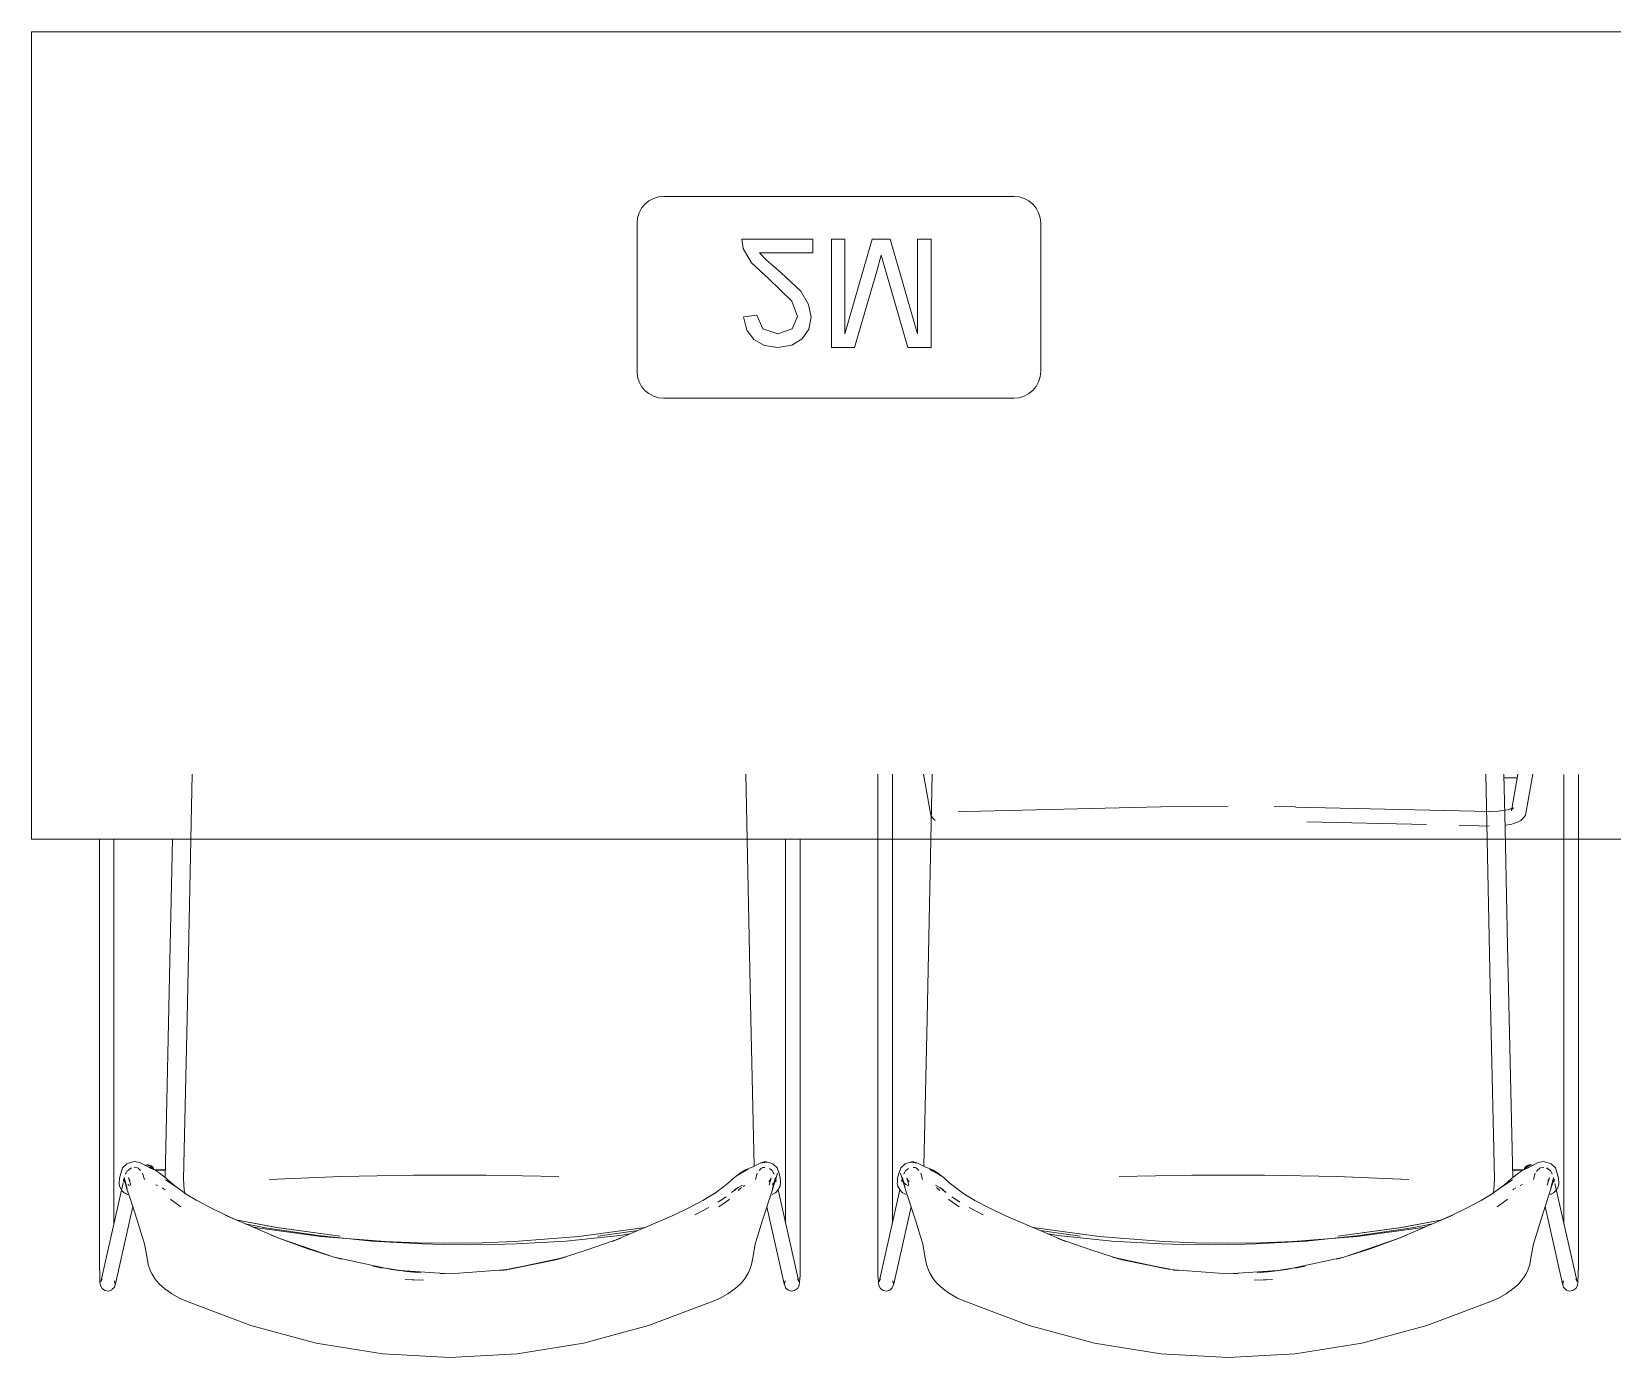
# Model space of a CAD drawing. Header units: millimetres. Extents: x 155927 to 326028, y -36033 to 97293.
# Drawn here: x 203602 to 204776, y 16946 to 17931 of the extents above; entities that cross this region are included whole.
import ezdxf

# ---------------------------------------------------------------- set-up
doc = ezdxf.new("R2010")
doc.units = ezdxf.units.MM
doc.header["$MEASUREMENT"] = 0
doc.layers.add('G-IMPT', color=8, linetype='CONTINUOUS', lineweight=9)
doc.layers.add('I-FURN', color=8, linetype='CONTINUOUS', lineweight=9)

msp = doc.modelspace()

# ---------------------------------------------------------------- linework, layer by layer
at = {"layer": 'G-IMPT'}
for p, q in [((203720.8, 17379.6), (203717.1, 17197.6)), ((204136, 17197.6), (204132.4, 17379.4)), ((204230.3, 17379.4), (204230.3, 17020.7)), ((204241.2, 17046.4), (204241.2, 17379.4)), ((204264.4, 17379.4), (204269.7, 17349.1)), ((204267, 17197.6), (204270.7, 17379.4)), ((204682.3, 17379.6), (204685.9, 17197.6)), ((204705.5, 17376.7), (204695.5, 17376.7)), ((204695.7, 17379.6), (204696.6, 17338.8)), ((204701.3, 17352.3), (204706, 17379.6)), ((204711.7, 17349.1), (204717.1, 17379.6)), ((204740.2, 17379.3), (204740.2, 17045.8)), ((204751.1, 17379.3), (204751.1, 17020.7)), ((204296.4, 17351.8), (204290, 17352)), ((204296.4, 17351.8), (204440.7, 17355.1)), ((204440.7, 17355.1), (204465.6, 17355.5)), ((204465.6, 17355.5), (204490.7, 17355.7)), ((204540.7, 17355.1), (204524.9, 17355.4)), ((204685, 17351.8), (204540.8, 17355)), ((204684.7, 17351.7), (204540.8, 17355)), ((204685, 17351.8), (204691.4, 17352)), ((204691.4, 17352), (204698.3, 17352.9)), ((204698.3, 17352.9), (204702.9, 17354.4)), ((204702.9, 17354.4), (204701, 17353)), ((204702.2, 17354.3), (204701, 17353)), ((204701.3, 17352.3), (204702.2, 17354.3)), ((204271.1, 17347), (204269.7, 17349.1)), ((204273.1, 17345), (204271.1, 17347)), ((204638.1, 17342), (204549.2, 17344)), ((204684.6, 17340.9), (204662.5, 17341.5)), ((204696.5, 17341.7), (204700.7, 17342.2)), ((204696.6, 17338.8), (204698.4, 17252.2)), ((204700.7, 17342.2), (204706.2, 17344)), ((204706.2, 17344), (204708.3, 17345)), ((204710.3, 17347), (204708.3, 17345)), ((204711.7, 17349.1), (204710.3, 17347)), ((203652, 17331.2), (203652, 17020.7)), ((203662.8, 17331.2), (203662.8, 17045.8)), ((203706.3, 17331.2), (203704.6, 17252.2)), ((204161.9, 17045.8), (204161.9, 17331.2)), ((204172.8, 17331.2), (204172.8, 17020.7)), ((203700.8, 17079.3), (203704.6, 17252.2)), ((204702.3, 17079.3), (204698.4, 17252.2)), ((203714.5, 17078.8), (203717.1, 17197.6)), ((204138.5, 17088.2), (204136, 17197.6)), ((204264.6, 17088.2), (204267, 17197.6)), ((204688.6, 17078.8), (204685.9, 17197.6)), ((203666.8, 17079.4), (203667.8, 17082.7)), ((203669.2, 17086.9), (203667.8, 17082.7)), ((203669.2, 17086.9), (203672.4, 17090)), ((203671.4, 17082.2), (203672.2, 17083.9)), ((203671.8, 17082.7), (203672.2, 17083.9)), ((203672.4, 17090), (203673.7, 17090.5)), ((203675.2, 17086.7), (203672.5, 17084.5)), ((203673.7, 17090.5), (203677.9, 17091.7)), ((203674.1, 17085.7), (203675.7, 17086.9)), ((203674.1, 17085.7), (203674.7, 17086.1)), ((203675.7, 17086.9), (203674.7, 17086.1)), ((203677.7, 17087.4), (203678.3, 17087.3)), ((203682, 17090.8), (203677.9, 17091.7)), ((203680.2, 17086.9), (203678.3, 17087.3)), ((203680.8, 17086.6), (203680.2, 17086.9)), ((203680.8, 17086.6), (203682.6, 17084.9)), ((203682, 17090.8), (203690.4, 17086.4)), ((203684, 17083), (203685.4, 17078.2)), ((203693.3, 17085.2), (203688.4, 17087.4)), ((203688.4, 17087.4), (203690.4, 17086.4)), ((203701, 17085.7), (203692.9, 17085.4)), ((203693.3, 17085.2), (203696.4, 17083.3)), ((203693.6, 17085), (203701, 17085.3)), ((203693.7, 17085), (203699.9, 17085.3)), ((203696.4, 17083.3), (203701.8, 17079)), ((203778.2, 17078.3), (203831.4, 17080.4)), ((203885.3, 17081.4), (203831.4, 17080.4)), ((203885.3, 17081.4), (203939.4, 17081.4)), ((203993.3, 17080.4), (203939.4, 17081.4)), ((204128.4, 17083.3), (204122.9, 17079)), ((204126, 17081.2), (204134.3, 17086)), ((204129.6, 17083.5), (204126, 17081.2)), ((204131.5, 17085.2), (204128.4, 17083.3)), ((204129.6, 17083.5), (204134.3, 17086)), ((204131.5, 17085.2), (204137.5, 17087.7)), ((204143.5, 17090.7), (204137.5, 17087.7)), ((204140.7, 17083.1), (204139.4, 17078.2)), ((204143.9, 17086.6), (204142.3, 17085.1)), ((204146.8, 17091.7), (204143.1, 17090.4)), ((204148.2, 17091.2), (204143.1, 17090.4)), ((204148.2, 17091.2), (204143.5, 17090.7)), ((204143.9, 17086.6), (204144.9, 17087.1)), ((204146.5, 17087.3), (204144.9, 17087.1)), ((204146.8, 17091.7), (204151, 17090.5)), ((204150, 17086.5), (204152.3, 17084.5)), ((204151, 17090.5), (204152.3, 17090)), ((204152.3, 17090), (204155.6, 17086.9)), ((204153, 17082.7), (204152.5, 17083.9)), ((204152.5, 17083.9), (204153.3, 17082.3)), ((204155.8, 17083), (204153.4, 17075.1)), ((204155.8, 17083), (204154.1, 17077.4)), ((204157, 17082.7), (204155.6, 17086.9)), ((204157, 17082.7), (204157.9, 17079.4)), ((204246.1, 17082.7), (204245.1, 17079.4)), ((204246.1, 17082.7), (204247.5, 17086.9)), ((204247.3, 17083), (204248.9, 17077.4)), ((204247.3, 17083), (204249.7, 17075.1)), ((204250.7, 17090), (204247.5, 17086.9)), ((204250.6, 17083.9), (204249.8, 17082.3)), ((204250.1, 17082.7), (204250.6, 17083.9)), ((204252.1, 17090.5), (204250.7, 17090)), ((204253.1, 17086.5), (204250.8, 17084.5)), ((204256.3, 17091.7), (204252.1, 17090.5)), ((204254.9, 17091.2), (204259.9, 17090.4)), ((204254.9, 17091.2), (204259.5, 17090.7)), ((204256.3, 17091.7), (204259.9, 17090.4)), ((204256.6, 17087.3), (204258.2, 17087.1)), ((204259.1, 17086.6), (204258.2, 17087.1)), ((204259.1, 17086.6), (204260.8, 17085.1)), ((204259.5, 17090.7), (204265.5, 17087.7)), ((204262.3, 17083.1), (204263.7, 17078.2)), ((204271.6, 17085.2), (204265.5, 17087.7)), ((204273.4, 17083.5), (204268.8, 17086)), ((204271.4, 17084.5), (204268.8, 17086)), ((204271.6, 17085.2), (204274.7, 17083.3)), ((204277.1, 17081.2), (204271.7, 17084.3)), ((204273.4, 17083.5), (204277.1, 17081.2)), ((204274.7, 17083.3), (204280.1, 17079)), ((204409.8, 17080.4), (204463.7, 17081.4)), ((204517.7, 17081.4), (204463.7, 17081.4)), ((204517.7, 17081.4), (204571.6, 17080.4)), ((204624.9, 17078.3), (204571.6, 17080.4)), ((204706.7, 17083.3), (204701.3, 17079)), ((204702.1, 17085.7), (204710.2, 17085.4)), ((204709.4, 17085), (204702.1, 17085.3)), ((204709.4, 17085), (204703.2, 17085.3)), ((204709.8, 17085.2), (204706.7, 17083.3)), ((204709.8, 17085.2), (204714.6, 17087.4)), ((204721.1, 17090.8), (204712.6, 17086.4)), ((204714.6, 17087.4), (204712.6, 17086.4)), ((204719, 17083), (204717.7, 17078.2)), ((204720, 17084.3), (204720.4, 17084.9)), ((204722.3, 17086.6), (204720.4, 17084.9)), ((204721.1, 17090.8), (204725.1, 17091.7)), ((204722.3, 17086.6), (204722.8, 17086.9)), ((204722.8, 17086.9), (204724.8, 17087.3)), ((204725.4, 17087.4), (204724.8, 17087.3)), ((204729.4, 17090.5), (204725.1, 17091.7)), ((204728.9, 17085.7), (204727.3, 17086.9)), ((204727.3, 17086.9), (204728.4, 17086.1)), ((204727.9, 17086.7), (204730.5, 17084.5)), ((204728.9, 17085.7), (204728.4, 17086.1)), ((204730.7, 17090), (204729.4, 17090.5)), ((204733.9, 17086.9), (204730.7, 17090)), ((204731.3, 17082.7), (204730.8, 17083.9)), ((204731.6, 17082.2), (204730.8, 17083.9)), ((204733.9, 17086.9), (204735.3, 17082.7)), ((204736.3, 17079.4), (204735.3, 17082.7)), ((203669.6, 17075.9), (203653, 17002.3)), ((203666.8, 17079.4), (203666.6, 17075.4)), ((203666.9, 17073.7), (203666.6, 17075.4)), ((203666.9, 17073.7), (203666.9, 17073.4)), ((203666.9, 17073.4), (203668.3, 17070.5)), ((203668.5, 17070.3), (203668.3, 17070.5)), ((203668.5, 17070.3), (203670.4, 17068.4)), ((203670.2, 17078.7), (203669.8, 17076.7)), ((203671.4, 17075.1), (203669.8, 17078.3)), ((203671.1, 17076.2), (203669.8, 17078.3)), ((203672.2, 17072.2), (203670.4, 17079.7)), ((203670.4, 17079.7), (203672.5, 17071.6)), ((203672.9, 17067.2), (203670.4, 17068.4)), ((203670.6, 17068.3), (203670.4, 17068.4)), ((203673, 17067.2), (203670.4, 17068.4)), ((203671.4, 17075.1), (203670.6, 17077.4)), ((203670.6, 17077.4), (203672.5, 17071.6)), ((203670.6, 17068.3), (203673, 17067.2)), ((203671.1, 17076.2), (203671.5, 17075.9)), ((203672.2, 17072.2), (203676, 17060.5)), ((203674.4, 17073.8), (203673, 17074.6)), ((203673.6, 17079.7), (203674.6, 17077.6)), ((203673.6, 17079.7), (203675.2, 17074.1)), ((203674.9, 17077.3), (203673.8, 17078.4)), ((203673.8, 17078.4), (203674.6, 17077.6)), ((203674.9, 17077.3), (203674.2, 17077.9)), ((203695.4, 17073.8), (203694, 17074.4)), ((203698.6, 17072.1), (203700.2, 17071)), ((203700.8, 17070.7), (203700.2, 17071)), ((203701, 17078.1), (203708.7, 17073)), ((203701, 17078.1), (203709.2, 17072.5)), ((203705, 17076), (203701.8, 17079)), ((203705, 17076), (203709.2, 17072.5)), ((203708.7, 17073), (203716.1, 17067.6)), ((203714.9, 17070.4), (203714.5, 17078.8)), ((203715.6, 17067.5), (203714.9, 17070.4)), ((204116, 17073), (204108.7, 17067.6)), ((204116, 17073), (204119.7, 17076)), ((204122.9, 17079), (204119.7, 17076)), ((204124.9, 17070.8), (204121.8, 17068.7)), ((204122.4, 17069.1), (204121.8, 17068.7)), ((204122.4, 17069.1), (204124.9, 17070.8)), ((204126.7, 17072.4), (204124, 17070.7)), ((204124.5, 17071), (204124, 17070.7)), ((204126.7, 17072.4), (204124.5, 17071)), ((204129.9, 17074), (204126.1, 17072.1)), ((204126.7, 17072.4), (204126.1, 17072.1)), ((204129.1, 17072.3), (204126.6, 17070.2)), ((204126.7, 17072.4), (204129.9, 17074)), ((204130.3, 17073.2), (204131.5, 17073.9)), ((204144.8, 17048), (204151.6, 17069.1)), ((204150.9, 17078.4), (204149.4, 17076.9)), ((204149.4, 17076.9), (204150.5, 17077.8)), ((204151.1, 17079.6), (204149.6, 17074.1)), ((204151.1, 17079.6), (204149.9, 17077.2)), ((204150.9, 17078.4), (204149.9, 17077.2)), ((204154.1, 17077.4), (204151.6, 17069.1)), ((204153.6, 17076.2), (204151.8, 17074.6)), ((204151.9, 17067.2), (204154.1, 17068.3)), ((204154.3, 17079.7), (204152.2, 17071.6)), ((204152.2, 17071.6), (204152.6, 17072.8)), ((204154.3, 17079.7), (204152.6, 17072.8)), ((204154.9, 17078.3), (204153.4, 17075.1)), ((204154.9, 17078.3), (204153.6, 17076.2)), ((204154.1, 17068.3), (204154.3, 17068.4)), ((204156.4, 17070.5), (204154.3, 17068.4)), ((204154.9, 17076.7), (204154.5, 17078.6)), ((204154.6, 17068.7), (204156.4, 17070.5)), ((204154.6, 17068.7), (204156.2, 17070.3)), ((204157.9, 17073.7), (204156.2, 17070.3)), ((204156.2, 17070.3), (204157.8, 17073.4)), ((204156.2, 17070.3), (204156.4, 17070.5)), ((204171.7, 17002.3), (204156.3, 17070.5)), ((204157.9, 17073.7), (204156.4, 17070.5)), ((204157.9, 17073.7), (204157.8, 17073.4)), ((204157.9, 17079.4), (204158.1, 17076.7)), ((204157.9, 17073.7), (204158.2, 17075.4)), ((204158.1, 17076.7), (204158.2, 17075.4)), ((204231.4, 17002.3), (204246.7, 17070.5)), ((204245, 17076.7), (204244.9, 17075.4)), ((204245.2, 17073.7), (204244.9, 17075.4)), ((204245.1, 17079.4), (204245, 17076.7)), ((204245.2, 17073.7), (204246.9, 17070.3)), ((204245.2, 17073.7), (204245.3, 17073.4)), ((204245.2, 17073.7), (204246.7, 17070.5)), ((204246.9, 17070.3), (204245.3, 17073.4)), ((204248.5, 17068.7), (204246.7, 17070.5)), ((204246.9, 17070.3), (204246.7, 17070.5)), ((204246.7, 17070.5), (204248.8, 17068.4)), ((204248.5, 17068.7), (204246.9, 17070.3)), ((204248.1, 17076.7), (204248.6, 17078.6)), ((204248.2, 17078.3), (204249.5, 17076.2)), ((204248.2, 17078.3), (204249.7, 17075.1)), ((204248.8, 17079.7), (204250.8, 17071.6)), ((204248.8, 17079.7), (204250.5, 17072.8)), ((204249, 17068.3), (204248.8, 17068.4)), ((204248.9, 17077.4), (204251.5, 17069.1)), ((204251.2, 17067.2), (204249, 17068.3)), ((204249.5, 17076.2), (204251.3, 17074.6)), ((204250.8, 17071.6), (204250.5, 17072.8)), ((204253.1, 17073.6), (204251.3, 17074.6)), ((204258.3, 17048), (204251.5, 17069.1)), ((204252, 17079.6), (204253.2, 17077.2)), ((204252, 17079.6), (204253.5, 17074.1)), ((204252.2, 17078.4), (204253.2, 17077.2)), ((204252.2, 17078.4), (204253.6, 17076.9)), ((204253.6, 17076.9), (204252.6, 17077.8)), ((204276.4, 17072.4), (204273.2, 17074)), ((204273.2, 17074), (204276.9, 17072.1)), ((204274, 17072.3), (204276.4, 17070.2)), ((204276.4, 17072.4), (204276.9, 17072.1)), ((204276.4, 17072.4), (204278.5, 17071)), ((204276.4, 17072.4), (204279.1, 17070.7)), ((204280.7, 17069.1), (204278.2, 17070.8)), ((204278.2, 17070.8), (204281.3, 17068.7)), ((204278.5, 17071), (204279.1, 17070.7)), ((204280.1, 17079), (204283.3, 17076)), ((204280.7, 17069.1), (204281.3, 17068.7)), ((204287.1, 17073), (204283.3, 17076)), ((204287.1, 17073), (204294.4, 17067.6)), ((204694.3, 17073), (204687, 17067.6)), ((204687.5, 17067.5), (204688.2, 17070.4)), ((204688.2, 17070.4), (204688.6, 17078.8)), ((204702.1, 17078.1), (204693.8, 17072.5)), ((204698.1, 17076), (204693.8, 17072.5)), ((204702.1, 17078.1), (204694.3, 17073)), ((204698.1, 17076), (204701.3, 17079)), ((204702.3, 17070.7), (204702.9, 17071)), ((204704.5, 17072.1), (204702.9, 17071)), ((204707.7, 17073.8), (204709.6, 17074.6)), ((204730.9, 17072.2), (204727, 17060.5)), ((204729.5, 17079.7), (204727.9, 17074.1)), ((204728.2, 17077.3), (204729.2, 17078.4)), ((204728.2, 17077.3), (204728.9, 17077.9)), ((204729.5, 17079.7), (204728.5, 17077.6)), ((204729.2, 17078.4), (204728.5, 17077.6)), ((204730.1, 17067.2), (204732.6, 17068.4)), ((204732.4, 17068.3), (204730.1, 17067.2)), ((204730.2, 17067.2), (204732.6, 17068.4)), ((204732.6, 17079.7), (204730.6, 17071.6)), ((204732.5, 17077.4), (204730.6, 17071.6)), ((204730.9, 17072.2), (204732.6, 17079.7)), ((204731.7, 17075.1), (204733.2, 17078.3)), ((204731.7, 17075.1), (204732.5, 17077.4)), ((204731.9, 17076.2), (204733.2, 17078.3)), ((204732.4, 17068.3), (204732.6, 17068.4)), ((204734.5, 17070.3), (204732.6, 17068.4)), ((204732.8, 17078.7), (204733.3, 17076.7)), ((204733.6, 17075.3), (204750, 17002.3)), ((204734.5, 17070.3), (204734.7, 17070.5)), ((204736.2, 17073.4), (204734.7, 17070.5)), ((204736.2, 17073.7), (204736.5, 17075.4)), ((204736.2, 17073.7), (204736.2, 17073.4)), ((204736.3, 17079.4), (204736.5, 17075.4)), ((203663.9, 17000.7), (203676.8, 17058.3)), ((203672.9, 17067.2), (203673, 17067.2)), ((203676, 17060.5), (203679.9, 17048)), ((203704.7, 17063.7), (203705.2, 17063.3)), ((203705.2, 17063.3), (203712.5, 17058)), ((203724.3, 17062.7), (203715.3, 17068.1)), ((203716.1, 17067.6), (203715.3, 17068.1)), ((203734.7, 17057.2), (203724.3, 17062.7)), ((203734.7, 17057.2), (203745.3, 17052)), ((204079.4, 17052), (204090, 17057.2)), ((204090, 17057.2), (204100.4, 17062.7)), ((204104.8, 17057.5), (204094.4, 17052)), ((204094.4, 17052), (204103.8, 17057)), ((204109.4, 17068.1), (204100.4, 17062.7)), ((204104.8, 17057.5), (204103.8, 17057)), ((204109.4, 17068.1), (204108.7, 17067.6)), ((204117.6, 17065.5), (204111.6, 17061.5)), ((204111.6, 17061.5), (204113.6, 17062.8)), ((204112.3, 17058), (204119.6, 17063.3)), ((204117.6, 17065.5), (204113.6, 17062.8)), ((204120.1, 17063.7), (204119.6, 17063.3)), ((204148, 17058.1), (204160.8, 17000.7)), ((204151.9, 17067.2), (204151.8, 17067.2)), ((204255.1, 17058.1), (204242.2, 17000.7)), ((204251.2, 17067.2), (204251.3, 17067.2)), ((204283, 17063.7), (204283.5, 17063.3)), ((204290.8, 17058), (204283.5, 17063.3)), ((204285.5, 17065.5), (204291.4, 17061.5)), ((204285.5, 17065.5), (204289.5, 17062.8)), ((204291.4, 17061.5), (204289.5, 17062.8)), ((204293.7, 17068.1), (204294.4, 17067.6)), ((204293.7, 17068.1), (204302.6, 17062.7)), ((204298.3, 17057.5), (204308.7, 17052)), ((204298.3, 17057.5), (204299.2, 17057)), ((204308.7, 17052), (204299.2, 17057)), ((204313.1, 17057.2), (204302.6, 17062.7)), ((204323.7, 17052), (204313.1, 17057.2)), ((204668.3, 17057.2), (204657.7, 17052)), ((204668.3, 17057.2), (204678.8, 17062.7)), ((204678.8, 17062.7), (204687.7, 17068.1)), ((204687, 17067.6), (204687.7, 17068.1)), ((204697.9, 17063.3), (204690.6, 17058)), ((204698.4, 17063.7), (204697.9, 17063.3)), ((204727, 17060.5), (204723.2, 17048)), ((204739.2, 17000.7), (204726.3, 17058.3)), ((204730.2, 17067.2), (204730.1, 17067.2)), ((203679.9, 17048), (203683.8, 17036)), ((203754.7, 17047.8), (203745.3, 17052)), ((203754.7, 17047.8), (203745.3, 17051.9)), ((203785.3, 17034.7), (203745.3, 17051.9)), ((203783.7, 17042.6), (203753.4, 17048.4)), ((203753.4, 17048.4), (203783.5, 17042.7)), ((203775.5, 17042.5), (203760.4, 17045.4)), ((204079.4, 17052), (204033, 17032.1)), ((204141, 17036), (204144.8, 17048)), ((204262.1, 17036), (204258.3, 17048)), ((204323.7, 17052), (204370.1, 17032.1)), ((204617.8, 17034.7), (204657.8, 17051.9)), ((204619.4, 17042.6), (204649.7, 17048.4)), ((204649.7, 17048.4), (204619.5, 17042.7)), ((204627.6, 17042.5), (204642.7, 17045.4)), ((204648.4, 17047.8), (204657.7, 17052)), ((204648.4, 17047.8), (204657.8, 17051.9)), ((204723.2, 17048), (204719.3, 17036)), ((203685.5, 17030.4), (203683.8, 17036)), ((203769.1, 17042.4), (203765.9, 17043)), ((203816.4, 17036), (203769.1, 17042.4)), ((203775.5, 17042.5), (203814.6, 17036.6)), ((203779.5, 17036.9), (203785.3, 17034.7)), ((203779.5, 17036.9), (203785.3, 17034.7)), ((203830.8, 17036.2), (203783.5, 17042.7)), ((203783.7, 17042.6), (203830.8, 17036.2)), ((203785.3, 17034.7), (203826.5, 17020.6)), ((203785.3, 17034.7), (203806.8, 17026.7)), ((203785.3, 17034.7), (203806.8, 17026.7)), ((203814.6, 17036.6), (203854.4, 17032.5)), ((203864.2, 17032.2), (203816.4, 17036)), ((204008.3, 17036), (203960.5, 17032.2)), ((203998.8, 17032.5), (204038.6, 17036.6)), ((204008.3, 17036), (204055.6, 17042.4)), ((204014.4, 17026.1), (204039.4, 17034.7)), ((204052, 17040.3), (204022.4, 17036.2)), ((204052, 17040.3), (204022.4, 17036.2)), ((204039.4, 17034.7), (204033, 17032.1)), ((204046.2, 17037.8), (204038.6, 17036.6)), ((204055.6, 17042.4), (204058.2, 17042.9)), ((204139.3, 17030.4), (204141, 17036)), ((204263.8, 17030.4), (204262.1, 17036)), ((204347.5, 17042.4), (204344.8, 17042.9)), ((204394.8, 17036), (204347.5, 17042.4)), ((204351, 17040.3), (204380.7, 17036.2)), ((204351.1, 17040.3), (204380.7, 17036.2)), ((204356.9, 17037.8), (204364.5, 17036.6)), ((204388.7, 17026.1), (204363.6, 17034.7)), ((204363.6, 17034.7), (204370.1, 17032.1)), ((204404.3, 17032.5), (204364.5, 17036.6)), ((204394.8, 17036), (204442.6, 17032.2)), ((204538.8, 17032.2), (204586.6, 17036)), ((204588.4, 17036.6), (204548.7, 17032.5)), ((204572.3, 17036.2), (204619.5, 17042.7)), ((204619.4, 17042.6), (204572.3, 17036.2)), ((204617.8, 17034.7), (204576.6, 17020.6)), ((204586.6, 17036), (204633.9, 17042.4)), ((204627.6, 17042.5), (204588.4, 17036.6)), ((204617.8, 17034.7), (204596.3, 17026.7)), ((204617.8, 17034.7), (204596.3, 17026.7)), ((204623.5, 17036.9), (204617.8, 17034.7)), ((204623.5, 17036.9), (204617.8, 17034.7)), ((204633.9, 17042.4), (204637.1, 17043)), ((204717.6, 17030.4), (204719.3, 17036)), ((203687.1, 17021.2), (203685.5, 17030.4)), ((203826.5, 17020.6), (203806.8, 17026.7)), ((203806.8, 17026.7), (203826.5, 17020.7)), ((203854.4, 17032.5), (203891.5, 17030.4)), ((203864.2, 17032.2), (203888.3, 17031.2)), ((203888.3, 17031.2), (203912.4, 17030.9)), ((203891.5, 17030.4), (203907.7, 17030.1)), ((203907.7, 17030.1), (203926.6, 17029.7)), ((203912.4, 17030.9), (203936.5, 17031.3)), ((203945.4, 17030.1), (203926.6, 17029.7)), ((203960.5, 17032.2), (203936.5, 17031.3)), ((203945.4, 17030.1), (203961.7, 17030.4)), ((203998.8, 17032.5), (203961.7, 17030.4)), ((204014.4, 17026.1), (203998.2, 17020.9)), ((204139.3, 17030.4), (204137.7, 17021.2)), ((204263.8, 17030.4), (204265.4, 17021.2)), ((204388.7, 17026.1), (204404.9, 17020.9)), ((204404.3, 17032.5), (204441.3, 17030.4)), ((204457.6, 17030.1), (204441.3, 17030.4)), ((204442.6, 17032.2), (204466.6, 17031.3)), ((204457.6, 17030.1), (204476.5, 17029.7)), ((204490.7, 17030.9), (204466.6, 17031.3)), ((204495.3, 17030.1), (204476.5, 17029.7)), ((204514.8, 17031.2), (204490.7, 17030.9)), ((204511.6, 17030.4), (204495.3, 17030.1)), ((204548.7, 17032.5), (204511.6, 17030.4)), ((204538.8, 17032.2), (204514.8, 17031.2)), ((204576.6, 17020.6), (204596.3, 17026.7)), ((204596.3, 17026.7), (204576.6, 17020.7)), ((204716, 17021.2), (204717.6, 17030.4)), ((203652, 17014.5), (203652, 17020.7)), ((203652, 17014.5), (203652.2, 17007.3)), ((203687.1, 17021.2), (203688.2, 17015.1)), ((203690, 17010.2), (203688.2, 17015.1)), ((203690, 17010.2), (203691.2, 17007.9)), ((203831.7, 17019.2), (203826.5, 17020.7)), ((203869, 17011.3), (203826.5, 17020.6)), ((203826.5, 17020.6), (203831.7, 17019.2)), ((203855.2, 17013.8), (203862.4, 17012.5)), ((203855.2, 17013.8), (203869.3, 17011.7)), ((203869, 17011.3), (203890.6, 17008.9)), ((203869, 17011.3), (203880.3, 17010)), ((203869.3, 17011.7), (203880.3, 17010)), ((203912.4, 17008.3), (203875.4, 17010.6)), ((203875.4, 17010.6), (203880.3, 17010)), ((203890.6, 17008.9), (203880.3, 17010)), ((203949.3, 17010.8), (203912.4, 17008.3)), ((203949.3, 17010.6), (203955.7, 17011.7)), ((203949.3, 17010.8), (203954.7, 17011.2)), ((203949.3, 17010.6), (203952.8, 17011)), ((203955.7, 17011.7), (203991.2, 17018.7)), ((203998.3, 17020.6), (203955.8, 17011.3)), ((203991.2, 17018.7), (203955.8, 17011.3)), ((203991.2, 17018.7), (203998.2, 17020.9)), ((203998.3, 17020.6), (203991.2, 17018.7)), ((204131.8, 17004.9), (204134.8, 17010.2)), ((204133.6, 17007.9), (204134.8, 17010.2)), ((204134.2, 17009.2), (204134.8, 17010.2)), ((204136.6, 17015.1), (204134.8, 17010.2)), ((204137.7, 17021.2), (204136.6, 17015.1)), ((204172.6, 17007.3), (204172.7, 17014.5)), ((204172.8, 17020.7), (204172.7, 17014.5)), ((204230.3, 17020.7), (204230.3, 17014.5)), ((204230.5, 17007.3), (204230.3, 17014.5)), ((204265.4, 17021.2), (204266.5, 17015.1)), ((204266.5, 17015.1), (204268.3, 17010.2)), ((204268.9, 17009.2), (204268.3, 17010.2)), ((204271.3, 17004.9), (204268.3, 17010.2)), ((204269.5, 17007.9), (204268.3, 17010.2)), ((204404.8, 17020.6), (204411.9, 17018.7)), ((204404.8, 17020.6), (204447.3, 17011.3)), ((204411.9, 17018.7), (204404.9, 17020.9)), ((204447.4, 17011.7), (204411.9, 17018.7)), ((204411.9, 17018.7), (204447.3, 17011.3)), ((204453.8, 17010.6), (204447.4, 17011.7)), ((204453.8, 17010.8), (204449.6, 17011.1)), ((204453.8, 17010.6), (204450.3, 17011)), ((204453.8, 17010.8), (204490.7, 17008.3)), ((204490.7, 17008.3), (204527.7, 17010.6)), ((204534.1, 17011.3), (204512.5, 17008.9)), ((204512.5, 17008.9), (204522.7, 17010)), ((204533.8, 17011.7), (204522.7, 17010)), ((204534.1, 17011.3), (204522.7, 17010)), ((204527.7, 17010.6), (204522.7, 17010)), ((204547.9, 17013.8), (204533.8, 17011.7)), ((204534.1, 17011.3), (204576.6, 17020.6)), ((204547.9, 17013.8), (204540.7, 17012.5)), ((204571.4, 17019.2), (204576.6, 17020.7)), ((204576.6, 17020.6), (204571.4, 17019.2)), ((204713.1, 17010.2), (204711.9, 17007.9)), ((204713.1, 17010.2), (204714.9, 17015.1)), ((204716, 17021.2), (204714.9, 17015.1)), ((204751.1, 17014.5), (204750.9, 17007.3)), ((204751.1, 17014.5), (204751.1, 17020.7)), ((203652.2, 17007.3), (203652.4, 17002)), ((203652.4, 17002), (203652.8, 16999.6)), ((203652.8, 16999.6), (203654, 16997.3)), ((203653, 17002.3), (203654.1, 17004.5)), ((203653.9, 17004.2), (203654.1, 17004.5)), ((203661.3, 16996.5), (203663.1, 16998.2)), ((203663.1, 16998.2), (203662.8, 16997.9)), ((203663.9, 17000.7), (203663.1, 16998.2)), ((203663.2, 17003.1), (203663.6, 17000.5)), ((203663.3, 17002.8), (203663.6, 17000.5)), ((203692.7, 17005.4), (203691.2, 17007.9)), ((203693, 17004.9), (203692.7, 17005.4)), ((203693, 17004.9), (203694.5, 17003)), ((203694.5, 17003), (203696.7, 17000.5)), ((203696.7, 17000.5), (203698.5, 16998.7)), ((203700.6, 16997), (203698.5, 16998.7)), ((203889.5, 17003.6), (203879.3, 17004.1)), ((203879.3, 17004.1), (203892.9, 17003.4)), ((203912.4, 17008.3), (203904.9, 17008.4)), ((203912.4, 17008.3), (203904.9, 17008.4)), ((204124.1, 16997), (204126.2, 16998.7)), ((204128, 17000.5), (204126.2, 16998.7)), ((204128, 17000.5), (204128.5, 17001.1)), ((204130.3, 17003), (204128.5, 17001.1)), ((204131.8, 17004.9), (204130.3, 17003)), ((204134.2, 17009.2), (204131.8, 17004.9)), ((204131.8, 17004.9), (204132, 17005.4)), ((204132, 17005.4), (204133.6, 17007.9)), ((204160.8, 17000.7), (204161.7, 16998.2)), ((204161.6, 17003.1), (204161.1, 17000.5)), ((204161.4, 17002.8), (204161.1, 17000.5)), ((204161.7, 16998.2), (204161.9, 16997.9)), ((204163.8, 16996.1), (204161.9, 16997.9)), ((204171.7, 17002.3), (204170.7, 17004.4)), ((204170.7, 17004.4), (204170.9, 17004.2)), ((204172, 16999.6), (204170.7, 16997.3)), ((204172, 16999.6), (204172.3, 17002)), ((204172.3, 17002), (204172.6, 17007.3)), ((204230.8, 17002), (204230.5, 17007.3)), ((204231.1, 16999.6), (204230.8, 17002)), ((204231.1, 16999.6), (204232.3, 16997.3)), ((204231.4, 17002.3), (204232.4, 17004.4)), ((204232.4, 17004.4), (204232.2, 17004.2)), ((204239.3, 16996.1), (204241.1, 16997.9)), ((204241.4, 16998.2), (204241.1, 16997.9)), ((204242.2, 17000.7), (204241.4, 16998.2)), ((204241.5, 17003.1), (204242, 17000.5)), ((204241.6, 17002.8), (204242, 17000.5)), ((204268.9, 17009.2), (204271.3, 17004.9)), ((204271, 17005.4), (204269.5, 17007.9)), ((204271.3, 17004.9), (204271, 17005.4)), ((204271.3, 17004.9), (204272.8, 17003)), ((204272.8, 17003), (204274.5, 17001.1)), ((204275, 17000.5), (204274.5, 17001.1)), ((204275, 17000.5), (204276.9, 16998.7)), ((204279, 16997), (204276.9, 16998.7)), ((204490.7, 17008.3), (204498.2, 17008.4)), ((204490.7, 17008.3), (204498.2, 17008.4)), ((204523.8, 17004.1), (204510.2, 17003.4)), ((204514.3, 17003.6), (204523.8, 17004.1)), ((204702.4, 16997), (204704.5, 16998.7)), ((204706.4, 17000.5), (204704.5, 16998.7)), ((204708.6, 17003), (204706.4, 17000.5)), ((204710.1, 17004.9), (204708.6, 17003)), ((204710.1, 17004.9), (204710.4, 17005.4)), ((204710.4, 17005.4), (204711.9, 17007.9)), ((204739.2, 17000.7), (204740, 16998.2)), ((204739.9, 17003.1), (204739.4, 17000.5)), ((204739.8, 17002.8), (204739.4, 17000.5)), ((204741.8, 16996.5), (204740, 16998.2)), ((204740, 16998.2), (204740.3, 16997.9)), ((204750, 17002.3), (204749, 17004.5)), ((204749.2, 17004.2), (204749, 17004.5)), ((204750.3, 16999.6), (204749.1, 16997.3)), ((204750.6, 17002), (204750.3, 16999.6)), ((204750.9, 17007.3), (204750.6, 17002)), ((203654, 16997.3), (203656.1, 16995.8)), ((203658.8, 16995.4), (203656.1, 16995.8)), ((203658.8, 16995.4), (203660.9, 16996.1)), ((203661.3, 16996.5), (203660.9, 16996.1)), ((203705.5, 16993.6), (203700.6, 16997)), ((203705.5, 16993.6), (203705.8, 16993.4)), ((203711.4, 16990.2), (203705.8, 16993.4)), ((203717.8, 16987.4), (203711.4, 16990.2)), ((203764.6, 16969.8), (203717.8, 16987.4)), ((204060.1, 16969.8), (204106.8, 16987.3)), ((204106.8, 16987.3), (204113.3, 16990.2)), ((204118.9, 16993.4), (204113.3, 16990.2)), ((204118.9, 16993.4), (204119.2, 16993.6)), ((204124.1, 16997), (204119.2, 16993.6)), ((204163.8, 16996.1), (204165.9, 16995.4)), ((204168.6, 16995.8), (204165.9, 16995.4)), ((204170.7, 16997.3), (204168.6, 16995.8)), ((204232.3, 16997.3), (204234.5, 16995.8)), ((204234.5, 16995.8), (204237.1, 16995.4)), ((204239.3, 16996.1), (204237.1, 16995.4)), ((204279, 16997), (204283.8, 16993.6)), ((204284.1, 16993.4), (204283.8, 16993.6)), ((204284.1, 16993.4), (204289.7, 16990.2)), ((204296.2, 16987.3), (204289.7, 16990.2)), ((204343, 16969.8), (204296.2, 16987.3)), ((204638.4, 16969.8), (204685.3, 16987.4)), ((204685.3, 16987.4), (204691.7, 16990.2)), ((204691.7, 16990.2), (204697.3, 16993.4)), ((204697.6, 16993.6), (204697.3, 16993.4)), ((204697.6, 16993.6), (204702.4, 16997)), ((204741.8, 16996.5), (204742.1, 16996.1)), ((204744.3, 16995.4), (204742.1, 16996.1)), ((204744.3, 16995.4), (204746.9, 16995.8)), ((204749.1, 16997.3), (204746.9, 16995.8)), ((203813.1, 16956.8), (203764.6, 16969.8)), ((204060.1, 16969.8), (204011.7, 16956.8)), ((204343, 16969.8), (204391.4, 16956.8)), ((204590, 16956.8), (204638.4, 16969.8)), ((203813.1, 16956.8), (203862.5, 16948.7)), ((204011.7, 16956.8), (203962.3, 16948.7)), ((204391.4, 16956.8), (204440.8, 16948.7)), ((204590, 16956.8), (204540.6, 16948.7)), ((203912.4, 16946.1), (203862.5, 16948.7)), ((203912.4, 16946.1), (203962.3, 16948.7)), ((204490.7, 16946.1), (204440.8, 16948.7)), ((204490.7, 16946.1), (204540.6, 16948.7))]:
    msp.add_line(p, q, dxfattribs=at)
at = {"layer": 'I-FURN'}
for p, q in [((204801.7, 17931.2), (203601.6, 17931.2)), ((203601.6, 17931.2), (203601.6, 17331.2)), ((204331.5, 17808.8), (204071.5, 17808.8)), ((204051.5, 17788.8), (204051.5, 17678.8)), ((204351.5, 17678.8), (204351.5, 17788.8)), ((204182.1, 17777), (204129.3, 17777)), ((204129.3, 17777), (204130.4, 17770)), ((204182.1, 17766.9), (204182.1, 17777)), ((204195.9, 17777), (204195.9, 17696.6)), ((204205.9, 17777), (204195.9, 17777)), ((204226.1, 17777), (204205.9, 17706.6)), ((204205.9, 17706.6), (204205.9, 17777)), ((204239.7, 17777), (204226.1, 17777)), ((204259.9, 17706.6), (204239.7, 17777)), ((204270, 17777), (204259.9, 17777)), ((204259.9, 17777), (204259.9, 17706.6)), ((204270, 17696.6), (204270, 17777)), ((204130.4, 17770), (204136.5, 17759.4)), ((204147.2, 17761.8), (204142.6, 17766.9)), ((204142.6, 17766.9), (204182.1, 17766.9)), ((204158.7, 17752.1), (204147.2, 17761.8)), ((204229.6, 17753.2), (204232.9, 17765.1)), ((204232.9, 17765.1), (204236.5, 17752.3)), ((204136.5, 17759.4), (204149.1, 17747.7)), ((204173.1, 17738.4), (204158.7, 17752.1)), ((204213.2, 17696.6), (204229.6, 17753.2)), ((204236.5, 17752.3), (204252.7, 17696.6)), ((204149.1, 17747.7), (204166.4, 17731)), ((204179, 17728.5), (204173.1, 17738.4)), ((204166.4, 17731), (204170.8, 17719.6)), ((204180.8, 17719), (204179, 17728.5)), ((204140.6, 17720.5), (204130.6, 17719.2)), ((204130.6, 17719.2), (204133, 17709.5)), ((204144.9, 17710.3), (204140.6, 17720.5)), ((204170.8, 17719.6), (204166.7, 17710.4)), ((204179.2, 17710.2), (204180.8, 17719)), ((204133, 17709.5), (204138.3, 17702.4)), ((204156, 17706.6), (204144.9, 17710.3)), ((204166.7, 17710.4), (204156, 17706.6)), ((204166.4, 17698.2), (204174.2, 17703)), ((204174.2, 17703), (204179.2, 17710.2)), ((204138.3, 17702.4), (204146.1, 17698)), ((204146.1, 17698), (204156.2, 17696.6)), ((204156.2, 17696.6), (204166.4, 17698.2)), ((204195.9, 17696.6), (204213.2, 17696.6)), ((204252.7, 17696.6), (204270, 17696.6)), ((204071.5, 17658.8), (204331.5, 17658.8)), ((203601.6, 17331.2), (204801.7, 17331.2)), ((203685.6, 17088.7), (203687.1, 17089.2)), ((203687.1, 17089.2), (203688.3, 17089.2)), ((203692.2, 17086.7), (203687.1, 17089.2)), ((203687.1, 17089.2), (203691.4, 17087.6)), ((203687.1, 17089.2), (203689.4, 17088.9)), ((203687.1, 17089.2), (203690.4, 17088.4)), ((203688.3, 17089.2), (203689.4, 17088.9)), ((203692.2, 17086.7), (203688.4, 17087.4)), ((203689.4, 17088.9), (203690.4, 17088.4)), ((203692.2, 17086.7), (203689.6, 17086.9)), ((203692.2, 17086.7), (203690.1, 17086.7)), ((203691.4, 17087.6), (203690.4, 17088.4)), ((203692.2, 17086.7), (203690.5, 17086.5)), ((203692.2, 17086.7), (203690.7, 17086.4)), ((203692.2, 17086.7), (203691.4, 17087.6)), ((203692.2, 17086.7), (203692.4, 17085.5)), ((204710.9, 17086.7), (204710.7, 17085.5)), ((204710.9, 17086.7), (204716, 17089.2)), ((204710.9, 17086.7), (204711.7, 17087.6)), ((204710.9, 17086.7), (204714.7, 17087.4)), ((204710.9, 17086.7), (204713.5, 17086.9)), ((204710.9, 17086.7), (204712.3, 17086.4)), ((204710.9, 17086.7), (204713, 17086.7)), ((204710.9, 17086.7), (204712.6, 17086.5)), ((204716, 17089.2), (204711.7, 17087.6)), ((204711.7, 17087.6), (204712.6, 17088.4)), ((204716, 17089.2), (204712.6, 17088.4)), ((204713.7, 17088.9), (204712.6, 17088.4)), ((204714.8, 17089.2), (204713.7, 17088.9)), ((204716, 17089.2), (204713.7, 17088.9)), ((204716, 17089.2), (204714.8, 17089.2)), ((204717.5, 17088.7), (204716, 17089.2))]:
    msp.add_line(p, q, dxfattribs=at)
for centre, start, end in [((204071.5, 17788.8), 90, 180), ((204331.5, 17788.8), 0, 90), ((204071.5, 17678.8), 180, 270), ((204331.5, 17678.8), 270, 0)]:
    msp.add_arc(centre, 20, start, end, dxfattribs=at)

doc.saveas('drawing.dxf')
